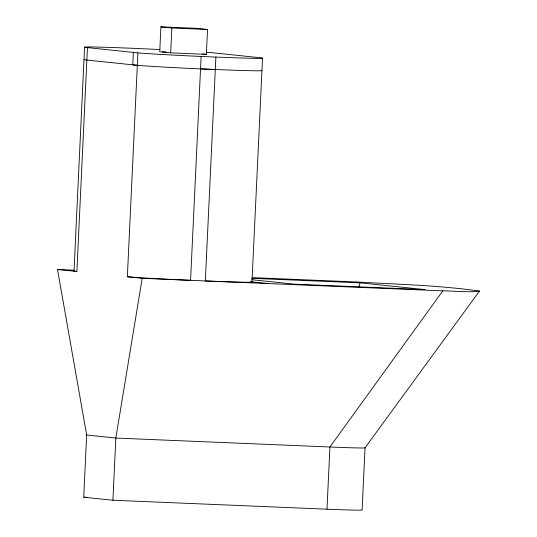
<?xml version="1.0" encoding="UTF-8"?>
<svg xmlns="http://www.w3.org/2000/svg" width="537" height="537" viewBox="0 0 537 537"><rect width="100%" height="100%" fill="white"/><g stroke="black" fill="none" stroke-linecap="round" stroke-linejoin="round"><path stroke-width="0.81" d="M74.019 271.071L84.578 47.189M252.531 277.636L358.125 282.046C398.595 284.402 439.34 285.342 479.487 291.081L365.053 447.791L362.119 509.982A49.813 0.873 2.7 0 1 326.986 509.19L112.911 500.242L83.725 497.202L86.658 435.017L57.513 269.487L76.885 271.507L87.444 47.618A66.125 1.155 2.7 0 1 159.979 49.558M133.377 52.404L132.787 64.843L138.278 65.4A58.446 1.02 2.7 0 0 198.059 68.776L215.31 69.501A66.125 1.155 2.7 0 0 261.949 70.555M112.911 500.242L115.844 438.058L142.191 278.307L442.803 290.866C454.987 290.853 467.398 292.652 479.487 291.081M142.191 278.307L127.35 276.763L137.908 52.881L87.444 47.618M160.912 26.85L159.737 51.727L170.685 52.868L206.362 54.358L207.537 29.481L196.589 28.34L160.912 26.85L171.853 27.991L207.537 29.481M170.685 52.868L171.853 27.991M206.57 52.284A66.125 1.155 2.7 0 1 213.739 52.895L259.673 57.681A66.125 1.155 2.7 0 1 215.894 57.063L201.127 56.445L190.568 280.327L188.091 280.22A58.446 1.02 2.7 0 1 128.309 276.85L127.35 276.763M215.894 57.063L205.335 280.945A66.125 1.155 2.7 0 0 251.101 281.811M251.974 281.999L262.533 58.117M326.986 509.19L329.919 446.999L442.803 290.866M358.844 286.778L360.112 282.845L425.042 289.604L294.222 284.14L251.766 279.717M162.228 51.827L166.376 52.002M200.536 68.884L215.31 69.501M57.513 269.487L74.133 270.185M251.793 278.32L360.112 282.845M83.725 497.202L87.075 497.343M201.127 56.445L198.643 56.338A58.446 1.02 2.7 0 1 138.861 52.962L137.908 52.881M202.456 53.948L206.362 54.358M137.318 65.313L86.853 60.057A66.125 1.155 2.7 0 1 83.994 59.627M250.732 281.737L268.487 283.583M86.658 435.017L115.844 438.058L329.919 446.999A49.813 0.873 2.7 0 0 365.053 447.791M76.885 271.507A66.125 1.155 2.7 0 1 74.274 270.937"/></g></svg>
